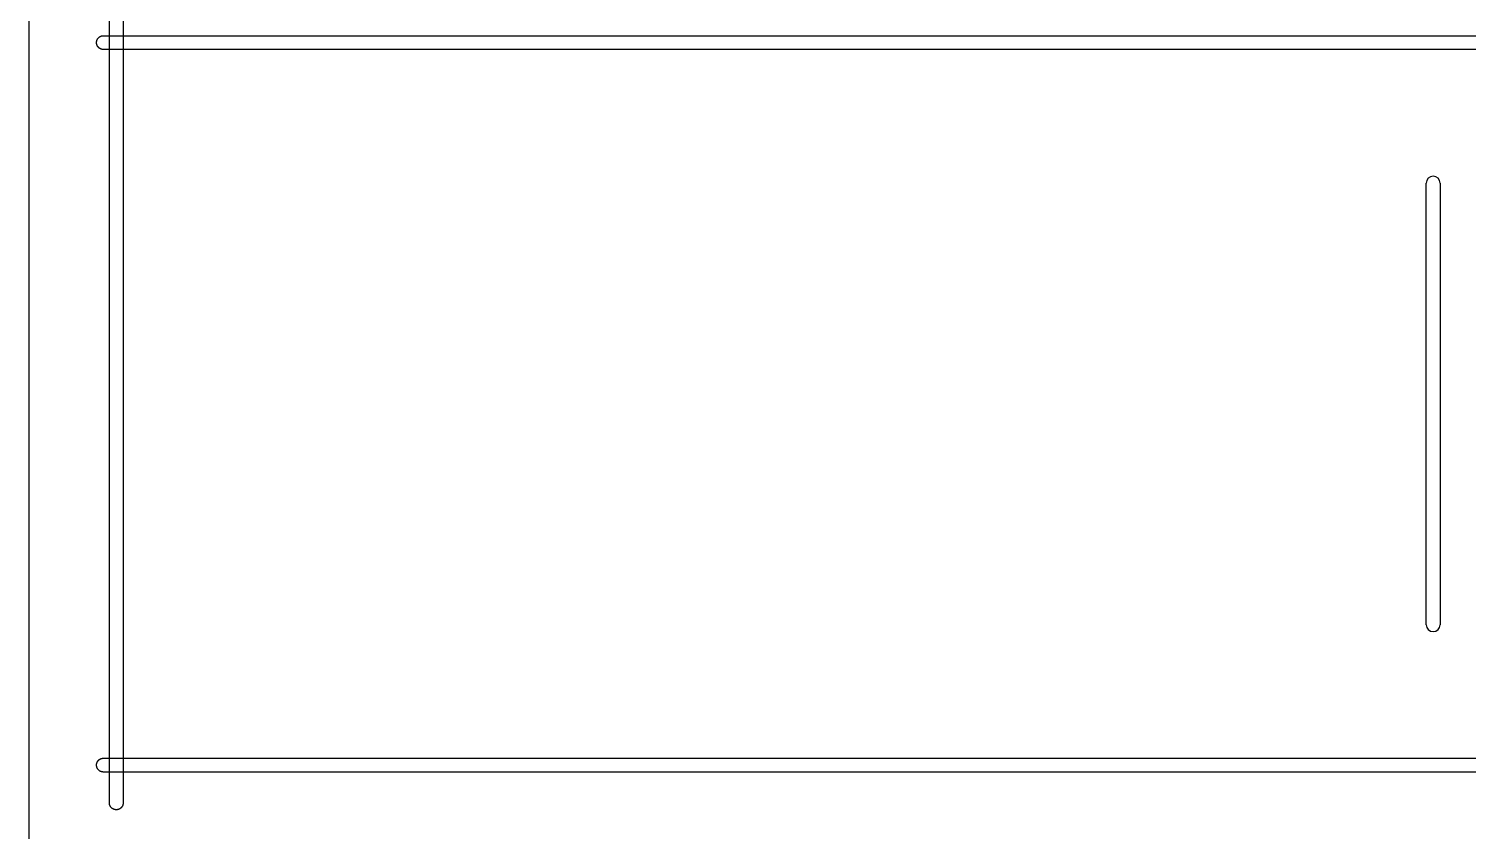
# Model space of a CAD drawing. Extents: x 0 to 1220, y 0 to 2440.
# Drawn here: x 0 to 625, y 1182 to 1531 of the extents above; entities that cross this region are included whole.
import ezdxf

# ---------------------------------------------------------------- set-up
doc = ezdxf.new("R2010")
doc.units = 0
for name, color, linetype in [('CUT_6_12MM', 6, 'CONTINUOUS'), ('PLATTE_1220_2440', 7, 'CONTINUOUS'), ('POCKET_6__6MM', 4, 'CONTINUOUS')]:
    doc.layers.add(name, color=color, linetype=linetype)

msp = doc.modelspace()

# ---------------------------------------------------------------- linework, layer by layer
at = {"layer": 'CUT_6_12MM'}
for p, q in [((35, 1527.54), (1185, 1527.54)), ((35, 1207.54), (35, 1527.54)), ((1185, 1207.54), (35, 1207.54))]:
    msp.add_line(p, q, dxfattribs=at)
at = {"layer": 'PLATTE_1220_2440'}
msp.add_line((0, 2440), (0, 0), dxfattribs=at)
at = {"layer": 'POCKET_6__6MM'}
for p, q in [((35, 1194.15), (35, 2393.83)), ((41, 2393.83), (41, 1194.15)), ((29.56, 1525.45), (29.6, 1525.54)), ((29.6, 1525.54), (29.63, 1525.64)), ((29.63, 1525.64), (29.67, 1525.73)), ((29.67, 1525.73), (29.71, 1525.83)), ((29.71, 1525.83), (29.76, 1525.92)), ((29.76, 1525.92), (29.81, 1526.01)), ((29.81, 1526.01), (29.86, 1526.1)), ((29.86, 1526.1), (29.91, 1526.18)), ((29.91, 1526.18), (29.97, 1526.27)), ((29.97, 1526.27), (30.03, 1526.35)), ((30.03, 1526.35), (30.1, 1526.43)), ((30.1, 1526.43), (30.16, 1526.51)), ((30.16, 1526.51), (30.23, 1526.59)), ((30.23, 1526.59), (30.3, 1526.66)), ((30.3, 1526.66), (30.38, 1526.73)), ((30.38, 1526.73), (30.45, 1526.8)), ((30.45, 1526.8), (30.53, 1526.86)), ((30.53, 1526.86), (30.61, 1526.93)), ((30.61, 1526.93), (30.69, 1526.99)), ((30.69, 1526.99), (30.78, 1527.05)), ((30.78, 1527.05), (30.86, 1527.1)), ((30.86, 1527.1), (30.95, 1527.15)), ((30.95, 1527.15), (31.04, 1527.2)), ((31.04, 1527.2), (31.13, 1527.25)), ((31.13, 1527.25), (31.23, 1527.29)), ((31.23, 1527.29), (31.32, 1527.33)), ((31.32, 1527.33), (31.42, 1527.36)), ((31.42, 1527.36), (31.52, 1527.4)), ((31.52, 1527.4), (31.61, 1527.43)), ((31.61, 1527.43), (31.71, 1527.45)), ((31.71, 1527.45), (31.81, 1527.48)), ((31.81, 1527.48), (31.91, 1527.49)), ((31.91, 1527.49), (32.01, 1527.51)), ((32.01, 1527.51), (32.12, 1527.52)), ((32.12, 1527.52), (32.22, 1527.53)), ((32.22, 1527.53), (32.32, 1527.54)), ((32.32, 1527.54), (32.42, 1527.54)), ((32.42, 1527.54), (1187.01, 1527.54)), ((29.42, 1524.64), (29.43, 1524.74)), ((29.42, 1524.54), (29.42, 1524.64)), ((29.42, 1524.44), (29.42, 1524.54)), ((29.43, 1524.33), (29.42, 1524.44)), ((29.43, 1524.74), (29.44, 1524.84)), ((29.44, 1524.23), (29.43, 1524.33)), ((29.44, 1524.84), (29.45, 1524.95)), ((29.45, 1524.13), (29.44, 1524.23)), ((29.45, 1524.95), (29.47, 1525.05)), ((29.47, 1524.03), (29.45, 1524.13)), ((29.47, 1525.05), (29.49, 1525.15)), ((29.49, 1523.93), (29.47, 1524.03)), ((29.49, 1525.15), (29.51, 1525.25)), ((29.51, 1523.83), (29.49, 1523.93)), ((29.51, 1525.25), (29.53, 1525.35)), ((29.53, 1523.73), (29.51, 1523.83)), ((29.53, 1525.35), (29.56, 1525.45)), ((29.56, 1523.63), (29.53, 1523.73)), ((29.6, 1523.53), (29.56, 1523.63)), ((29.63, 1523.44), (29.6, 1523.53)), ((29.67, 1523.34), (29.63, 1523.44)), ((29.71, 1523.25), (29.67, 1523.34)), ((29.76, 1523.16), (29.71, 1523.25)), ((29.81, 1523.07), (29.76, 1523.16)), ((29.86, 1522.98), (29.81, 1523.07)), ((29.91, 1522.89), (29.86, 1522.98)), ((29.97, 1522.81), (29.91, 1522.89)), ((30.03, 1522.73), (29.97, 1522.81)), ((30.1, 1522.64), (30.03, 1522.73)), ((30.16, 1522.57), (30.1, 1522.64)), ((30.23, 1522.49), (30.16, 1522.57)), ((30.3, 1522.42), (30.23, 1522.49)), ((30.38, 1522.35), (30.3, 1522.42)), ((30.45, 1522.28), (30.38, 1522.35)), ((30.53, 1522.21), (30.45, 1522.28)), ((30.61, 1522.15), (30.53, 1522.21)), ((30.69, 1522.09), (30.61, 1522.15)), ((30.78, 1522.03), (30.69, 1522.09)), ((30.86, 1521.97), (30.78, 1522.03)), ((30.95, 1521.92), (30.86, 1521.97)), ((31.04, 1521.87), (30.95, 1521.92)), ((31.13, 1521.83), (31.04, 1521.87)), ((31.23, 1521.79), (31.13, 1521.83)), ((31.32, 1521.75), (31.23, 1521.79)), ((31.42, 1521.71), (31.32, 1521.75)), ((31.52, 1521.68), (31.42, 1521.71)), ((31.61, 1521.65), (31.52, 1521.68)), ((31.71, 1521.62), (31.61, 1521.65)), ((31.81, 1521.6), (31.71, 1521.62)), ((31.91, 1521.58), (31.81, 1521.6)), ((32.01, 1521.57), (31.91, 1521.58)), ((32.12, 1521.55), (32.01, 1521.57)), ((32.22, 1521.54), (32.12, 1521.55)), ((32.32, 1521.54), (32.22, 1521.54)), ((32.42, 1521.54), (32.32, 1521.54)), ((1187.01, 1521.54), (32.42, 1521.54)), ((607, 1367.54), (607, 1463.5)), ((613, 1463.5), (613, 1367.54)), ((607, 1271.57), (607, 1367.54)), ((613, 1367.54), (613, 1271.57)), ((30.53, 1212.86), (30.61, 1212.93)), ((30.61, 1212.93), (30.69, 1212.99)), ((30.69, 1212.99), (30.78, 1213.05)), ((30.78, 1213.05), (30.86, 1213.1)), ((30.86, 1213.1), (30.95, 1213.15)), ((30.95, 1213.15), (31.04, 1213.2)), ((31.04, 1213.2), (31.13, 1213.25)), ((31.13, 1213.25), (31.23, 1213.29)), ((31.23, 1213.29), (31.32, 1213.33)), ((31.32, 1213.33), (31.42, 1213.36)), ((31.42, 1213.36), (31.52, 1213.4)), ((31.52, 1213.4), (31.61, 1213.43)), ((31.61, 1213.43), (31.71, 1213.45)), ((31.71, 1213.45), (31.81, 1213.48)), ((31.81, 1213.48), (31.91, 1213.49)), ((31.91, 1213.49), (32.01, 1213.51)), ((32.01, 1213.51), (32.12, 1213.52)), ((32.12, 1213.52), (32.22, 1213.53)), ((32.22, 1213.53), (32.32, 1213.54)), ((32.32, 1213.54), (32.42, 1213.54)), ((32.42, 1213.54), (1193.29, 1213.54)), ((29.42, 1210.64), (29.43, 1210.74)), ((29.42, 1210.54), (29.42, 1210.64)), ((29.42, 1210.44), (29.42, 1210.54)), ((29.43, 1210.33), (29.42, 1210.44)), ((29.43, 1210.74), (29.44, 1210.84)), ((29.44, 1210.23), (29.43, 1210.33)), ((29.44, 1210.84), (29.45, 1210.95)), ((29.45, 1210.13), (29.44, 1210.23)), ((29.45, 1210.95), (29.47, 1211.05)), ((29.47, 1210.03), (29.45, 1210.13)), ((29.47, 1211.05), (29.49, 1211.15)), ((29.49, 1209.93), (29.47, 1210.03)), ((29.49, 1211.15), (29.51, 1211.25)), ((29.51, 1209.83), (29.49, 1209.93)), ((29.51, 1211.25), (29.53, 1211.35)), ((29.53, 1209.73), (29.51, 1209.83)), ((29.53, 1211.35), (29.56, 1211.45)), ((29.56, 1209.63), (29.53, 1209.73)), ((29.56, 1211.45), (29.6, 1211.54)), ((29.6, 1209.53), (29.56, 1209.63)), ((29.6, 1211.54), (29.63, 1211.64)), ((29.63, 1209.44), (29.6, 1209.53)), ((29.63, 1211.64), (29.67, 1211.73)), ((29.67, 1209.34), (29.63, 1209.44)), ((29.67, 1211.73), (29.71, 1211.83)), ((29.71, 1209.25), (29.67, 1209.34)), ((29.71, 1211.83), (29.76, 1211.92)), ((29.76, 1209.16), (29.71, 1209.25)), ((29.76, 1211.92), (29.81, 1212.01)), ((29.81, 1209.07), (29.76, 1209.16)), ((29.81, 1212.01), (29.86, 1212.1)), ((29.86, 1208.98), (29.81, 1209.07)), ((29.86, 1212.1), (29.91, 1212.18)), ((29.91, 1208.89), (29.86, 1208.98)), ((29.91, 1212.18), (29.97, 1212.27)), ((29.97, 1208.81), (29.91, 1208.89)), ((29.97, 1212.27), (30.03, 1212.35)), ((30.03, 1208.73), (29.97, 1208.81)), ((30.03, 1212.35), (30.1, 1212.43)), ((30.1, 1208.64), (30.03, 1208.73)), ((30.1, 1212.43), (30.16, 1212.51)), ((30.16, 1208.57), (30.1, 1208.64)), ((30.16, 1212.51), (30.23, 1212.59)), ((30.23, 1208.49), (30.16, 1208.57)), ((30.23, 1212.59), (30.3, 1212.66)), ((30.3, 1208.42), (30.23, 1208.49)), ((30.3, 1212.66), (30.38, 1212.73)), ((30.38, 1208.35), (30.3, 1208.42)), ((30.38, 1212.73), (30.45, 1212.8)), ((30.45, 1208.28), (30.38, 1208.35)), ((30.45, 1212.8), (30.53, 1212.86)), ((30.53, 1208.21), (30.45, 1208.28)), ((30.61, 1208.15), (30.53, 1208.21)), ((30.69, 1208.09), (30.61, 1208.15)), ((30.78, 1208.03), (30.69, 1208.09)), ((30.86, 1207.97), (30.78, 1208.03)), ((30.95, 1207.92), (30.86, 1207.97)), ((31.04, 1207.87), (30.95, 1207.92)), ((31.13, 1207.83), (31.04, 1207.87)), ((31.23, 1207.79), (31.13, 1207.83)), ((31.32, 1207.75), (31.23, 1207.79)), ((31.42, 1207.71), (31.32, 1207.75)), ((31.52, 1207.68), (31.42, 1207.71)), ((31.61, 1207.65), (31.52, 1207.68)), ((31.71, 1207.62), (31.61, 1207.65)), ((31.81, 1207.6), (31.71, 1207.62)), ((31.91, 1207.58), (31.81, 1207.6)), ((32.01, 1207.57), (31.91, 1207.58)), ((32.12, 1207.55), (32.01, 1207.57)), ((32.22, 1207.54), (32.12, 1207.55)), ((32.32, 1207.54), (32.22, 1207.54)), ((32.42, 1207.54), (32.32, 1207.54)), ((1193.29, 1207.54), (32.42, 1207.54)), ((35, 1194.05), (35, 1194.15)), ((41, 1194.15), (41, 1194.05)), ((35.01, 1193.94), (35, 1194.05)), ((35.02, 1193.84), (35.01, 1193.94)), ((35.03, 1193.74), (35.02, 1193.84)), ((35.04, 1193.64), (35.03, 1193.74)), ((35.06, 1193.53), (35.04, 1193.64)), ((35.09, 1193.43), (35.06, 1193.53)), ((35.11, 1193.33), (35.09, 1193.43)), ((35.14, 1193.23), (35.11, 1193.33)), ((35.18, 1193.14), (35.14, 1193.23)), ((35.21, 1193.04), (35.18, 1193.14)), ((35.25, 1192.94), (35.21, 1193.04)), ((35.3, 1192.85), (35.25, 1192.94)), ((35.34, 1192.76), (35.3, 1192.85)), ((35.39, 1192.67), (35.34, 1192.76)), ((35.45, 1192.58), (35.39, 1192.67)), ((35.5, 1192.49), (35.45, 1192.58)), ((35.56, 1192.4), (35.5, 1192.49)), ((35.62, 1192.32), (35.56, 1192.4)), ((35.69, 1192.24), (35.62, 1192.32)), ((35.75, 1192.16), (35.69, 1192.24)), ((35.82, 1192.09), (35.75, 1192.16)), ((35.9, 1192.01), (35.82, 1192.09)), ((35.97, 1191.94), (35.9, 1192.01)), ((36.05, 1191.87), (35.97, 1191.94)), ((36.13, 1191.81), (36.05, 1191.87)), ((36.21, 1191.74), (36.13, 1191.81)), ((36.3, 1191.68), (36.21, 1191.74)), ((36.38, 1191.62), (36.3, 1191.68)), ((36.47, 1191.57), (36.38, 1191.62)), ((36.56, 1191.52), (36.47, 1191.57)), ((36.65, 1191.47), (36.56, 1191.52)), ((36.75, 1191.43), (36.65, 1191.47)), ((36.84, 1191.38), (36.75, 1191.43)), ((36.94, 1191.35), (36.84, 1191.38)), ((37.03, 1191.31), (36.94, 1191.35)), ((37.13, 1191.28), (37.03, 1191.31)), ((37.23, 1191.25), (37.13, 1191.28)), ((37.33, 1191.23), (37.23, 1191.25)), ((37.43, 1191.2), (37.33, 1191.23)), ((37.54, 1191.19), (37.43, 1191.2)), ((37.64, 1191.17), (37.54, 1191.19)), ((37.74, 1191.16), (37.64, 1191.17)), ((37.84, 1191.15), (37.74, 1191.16)), ((37.95, 1191.15), (37.84, 1191.15)), ((38.05, 1191.15), (37.95, 1191.15)), ((38.16, 1191.15), (38.05, 1191.15)), ((38.26, 1191.16), (38.16, 1191.15)), ((38.36, 1191.17), (38.26, 1191.16)), ((38.46, 1191.19), (38.36, 1191.17)), ((38.57, 1191.2), (38.46, 1191.19)), ((38.67, 1191.23), (38.57, 1191.2)), ((38.77, 1191.25), (38.67, 1191.23)), ((38.87, 1191.28), (38.77, 1191.25)), ((38.97, 1191.31), (38.87, 1191.28)), ((39.06, 1191.35), (38.97, 1191.31)), ((39.16, 1191.38), (39.06, 1191.35)), ((39.25, 1191.43), (39.16, 1191.38)), ((39.35, 1191.47), (39.25, 1191.43)), ((39.44, 1191.52), (39.35, 1191.47)), ((39.53, 1191.57), (39.44, 1191.52)), ((39.62, 1191.62), (39.53, 1191.57)), ((39.7, 1191.68), (39.62, 1191.62)), ((39.79, 1191.74), (39.7, 1191.68)), ((39.87, 1191.81), (39.79, 1191.74)), ((39.95, 1191.87), (39.87, 1191.81)), ((40.03, 1191.94), (39.95, 1191.87)), ((40.1, 1192.01), (40.03, 1191.94)), ((40.18, 1192.09), (40.1, 1192.01)), ((40.25, 1192.16), (40.18, 1192.09)), ((40.31, 1192.24), (40.25, 1192.16)), ((40.38, 1192.32), (40.31, 1192.24)), ((40.44, 1192.4), (40.38, 1192.32)), ((40.5, 1192.49), (40.44, 1192.4)), ((40.55, 1192.58), (40.5, 1192.49)), ((40.61, 1192.67), (40.55, 1192.58)), ((40.66, 1192.76), (40.61, 1192.67)), ((40.7, 1192.85), (40.66, 1192.76)), ((40.75, 1192.94), (40.7, 1192.85)), ((40.79, 1193.04), (40.75, 1192.94)), ((40.82, 1193.14), (40.79, 1193.04)), ((40.86, 1193.23), (40.82, 1193.14)), ((40.89, 1193.33), (40.86, 1193.23)), ((40.91, 1193.43), (40.89, 1193.33)), ((40.94, 1193.53), (40.91, 1193.43)), ((40.96, 1193.64), (40.94, 1193.53)), ((40.97, 1193.74), (40.96, 1193.64)), ((40.98, 1193.84), (40.97, 1193.74)), ((40.99, 1193.94), (40.98, 1193.84)), ((41, 1194.05), (40.99, 1193.94))]:
    msp.add_line(p, q, dxfattribs=at)
for centre, start, end in [((610, 1463.5), 90, 180), ((610, 1463.5), 360, 90), ((610, 1271.57), 180, 270), ((610, 1271.57), 270, 0)]:
    msp.add_arc(centre, 3, start, end, dxfattribs=at)

doc.saveas('drawing.dxf')
